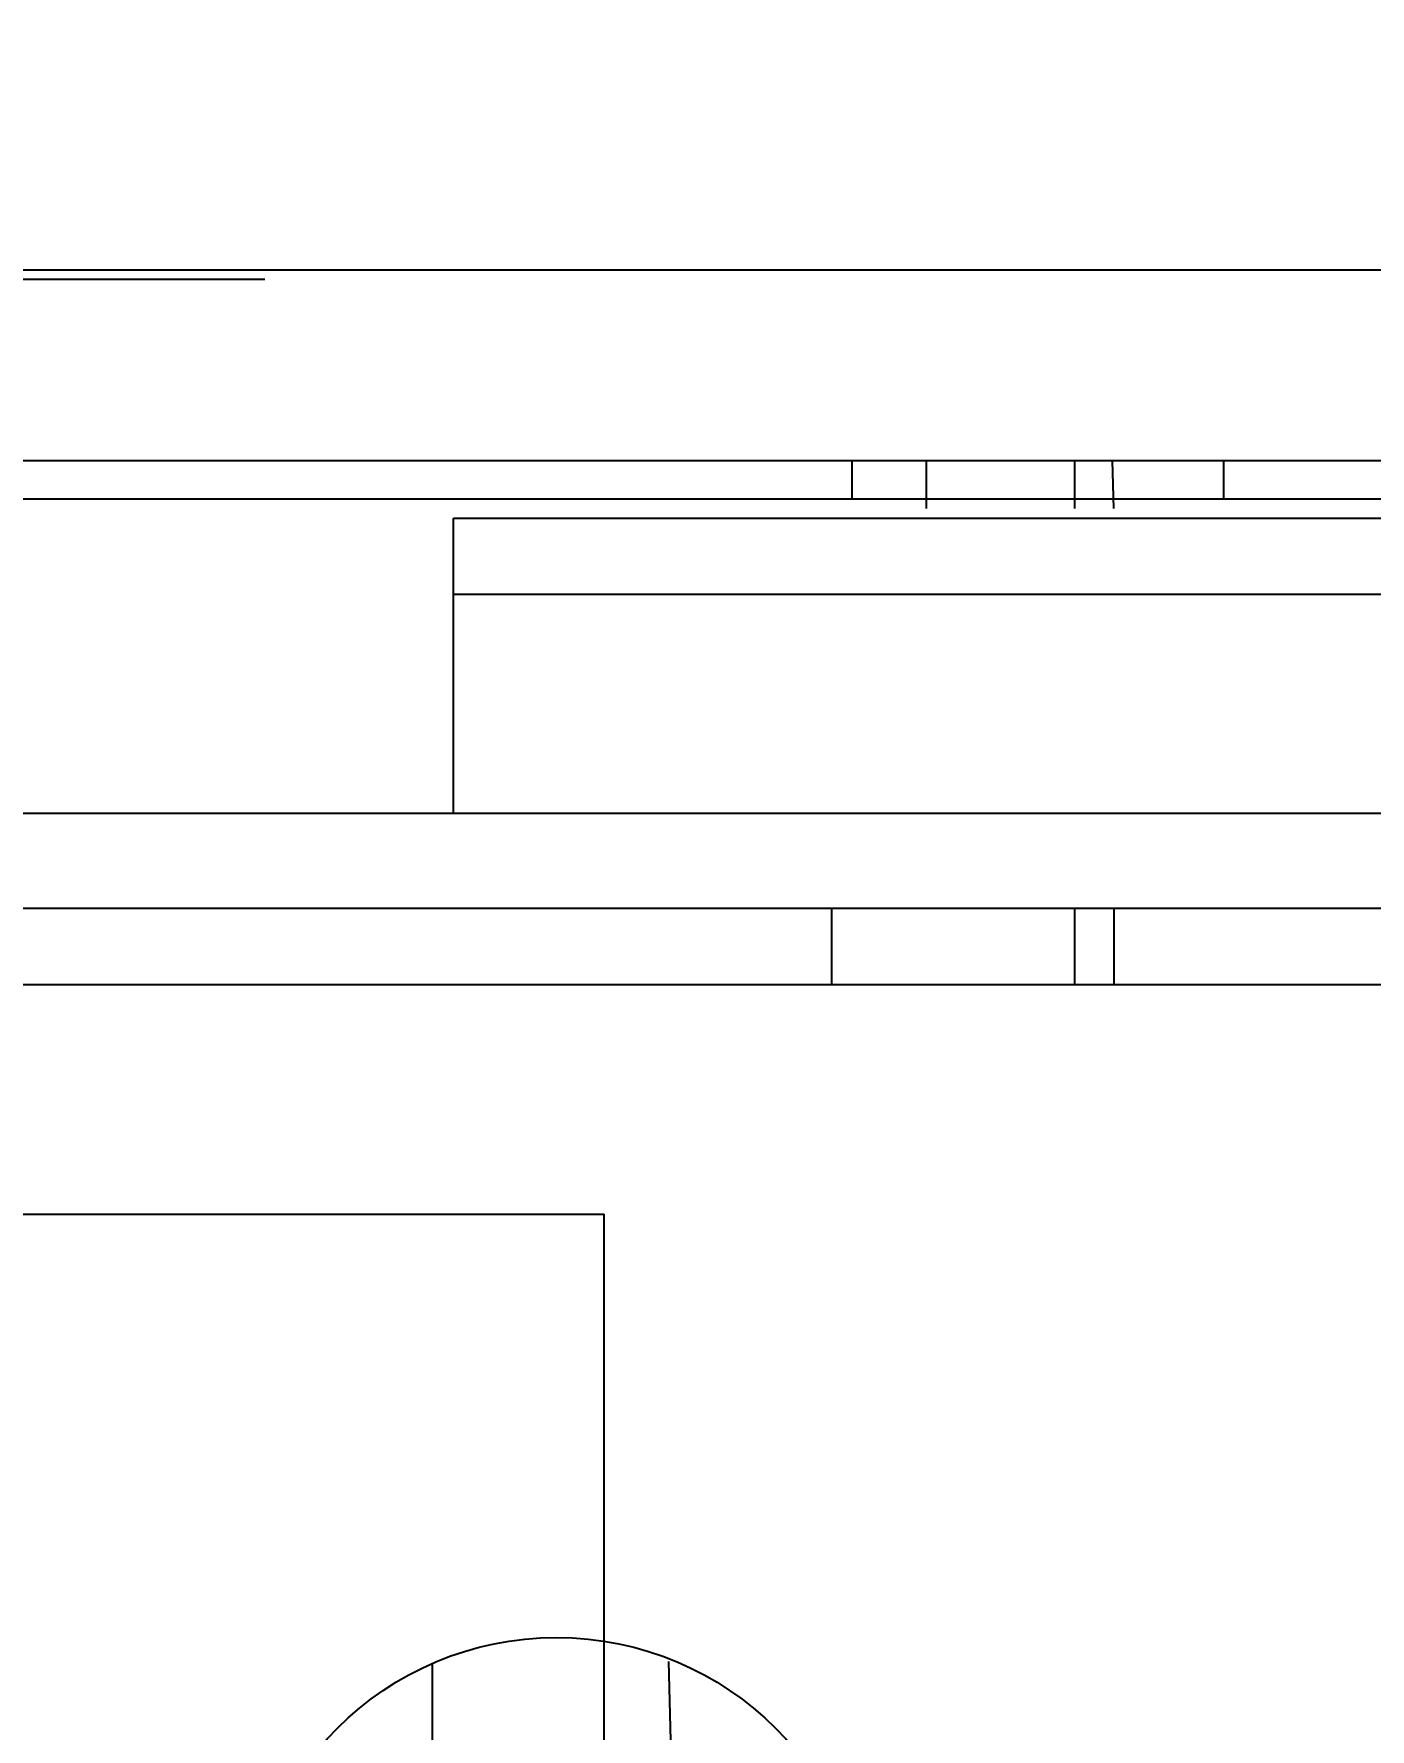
# Model space of a CAD drawing. Header units: millimetres. Extents: x -97344 to -49824, y -57049 to -40247.
# Drawn here: x -69777.65 to -69763.63, y -52793.2 to -52775.41 of the extents above; entities that cross this region are included whole.
import ezdxf

# ---------------------------------------------------------------- set-up
doc = ezdxf.new("R2010")
doc.units = ezdxf.units.MM
doc.header["$LTSCALE"] = 200
doc.header["$PDSIZE"] = -1
doc.linetypes.add('DOT_CENTER', pattern=[14, 12, -1, 0, -1])
for name, color, linetype in [('02___PRT_ALL_AXES', 7, 'Continuous'), ('1', 7, 'Continuous'), ('DIM', 3, 'Continuous'), ('LAY0002', 7, 'Continuous'), ('LAY0011', 7, 'Continuous')]:
    doc.layers.add(name, color=color, linetype=linetype)
doc.styles.add('TSSD_Dimension', font='tssdeng.shx', dxfattribs={"width": 0.7, "bigfont": 'hztxt.shx'})
doc.dimstyles.new('TSSD_20_20', dxfattribs={"dimtxt": 60, "dimasz": 20, "dimexe": 20, "dimexo": 50, "dimgap": 20, "dimtad": 1, "dimdec": 0, "dimzin": 0, "dimdsep": 46, "dimtxsty": 'TSSD_Dimension', "dimblk": 'ARCHTICK', "dimcen": 0, "dimdle": 20, "dimclrt": 7, "dimadec": 0, "dimazin": 0, "dimtfac": 1, "dimtdec": 0, "dimtix": 1, "dimtmove": 2, "dimatfit": 3, "dimfxl": 1, "dimtolj": 1, "dimtzin": 0, "dimarcsym": 0})

# ---------------------------------------------------------------- blocks, each defined once
blk = doc.blocks.new('Top1', base_point=(668.75, -75.52))
at = {"layer": '1', "color": 1, "linetype": 'DOT_CENTER'}
blk.add_line((433.189, 34.22), (404.827, 34.22), dxfattribs=at)
blk = doc.blocks.new('*U1521')
blk.add_blockref('Top1', (0, -50.114))
blk = doc.blocks.new('*U1522')
at = {"layer": 'DIM', "color": 0, "linetype": 'ByBlock', "lineweight": -2, "transparency": 16777216}
blk.add_blockref('*U1521', (0, 0), dxfattribs=at)
blk = doc.blocks.new('2250')
at = {"color": 7, "linetype": 'Continuous'}
for p, q in [((-45337.856, -64404.84), (-45577.425, -64404.84)), ((-45337.856, -64406.84), (-45577.211, -64406.84)), ((-45566.398, -64407.34), (-45566.398, -64406.84)), ((-45564.845, -64406.84), (-45564.845, -64407.34)), ((-45564.433, -64407.34), (-45564.447, -64406.84)), ((-45577.168, -64407.24), (-45337.931, -64407.24)), ((-45571.361, -64410.54), (-45571.361, -64407.443)), ((-45571.361, -64407.443), (-45487.361, -64407.443)), ((-45571.361, -64408.24), (-45487.361, -64408.24)), ((-45576.815, -64410.54), (-45438.201, -64410.54)), ((-45341.981, -64411.54), (-45576.708, -64411.54)), ((-45567.394, -64411.54), (-45567.394, -64412.34)), ((-45564.846, -64411.54), (-45564.846, -64412.34)), ((-45564.845, -64411.54), (-45564.845, -64412.34)), ((-45564.431, -64412.34), (-45564.431, -64411.54)), ((-45099.048, -64412.34), (-45576.514, -64412.34)), ((-45571.581, -64425.04), (-45571.581, -64419.461)), ((-45569.04, -64421.84), (-45569.101, -64419.443))]:
    blk.add_line(p, q, dxfattribs=at)
blk.add_circle((-45570.281, -64422.44), 3.25, dxfattribs=at)
at = {"layer": '02___PRT_ALL_AXES', "color": 7, "linetype": 'Continuous'}
for p, q in [((-45567.181, -64406.84), (-45567.181, -64407.24)), ((-45563.281, -64406.84), (-45563.281, -64407.24))]:
    blk.add_line(p, q, dxfattribs=at)
at = {"layer": 'LAY0002', "color": 7, "linetype": 'Continuous'}
for p in [(-45587.781, -64414.748), (-45569.781, -64433.84)]:
    blk.add_line(p, (-45569.781, -64414.748), dxfattribs=at)
at = {"layer": 'LAY0011', "color": 7, "linetype": 'Continuous'}
blk.add_line((-45098.35, -64406.84), (-45577.211, -64406.84), dxfattribs=at)
blk = doc.blocks.new('*U1514')
at = {"layer": 'DIM', "color": 3}
blk.add_blockref('2250', (45347.11, 64440.647), dxfattribs=at)
blk = doc.blocks.new('*U1516')
at = {"layer": 'DIM', "color": 0, "linetype": 'ByBlock', "lineweight": -2, "transparency": 16777216}
blk.add_blockref('*U1514', (0, 0), dxfattribs=at)
blk = doc.blocks.new('_ArchTick')
at = {"color": 0, "linetype": 'ByBlock', "const_width": 0.5}
blk.add_lwpolyline([(-0.70711, -0.70711), (0.70711, 0.70711)], dxfattribs=at)
blk = doc.blocks.new('*D1537')
at = {"layer": 'Defpoints', "color": 0, "transparency": 16777216}
for p in [(-70012.084, -52777.889), (-69774.572, -52777.889), (-69539.665, -53430.314)]:
    blk.add_point(p, dxfattribs=at)
at = {"layer": 'DIM', "color": 0, "lineweight": -2, "transparency": 16777216}
for p, q in [((-70012.084, -53450.314), (-70012.084, -52757.889)), ((-69824.572, -52777.889), (-70032.084, -52777.889)), ((-69589.665, -53430.314), (-70032.084, -53430.314))]:
    blk.add_line(p, q, dxfattribs=at)
at = {"layer": 'DIM', "color": 0, "lineweight": -2, "transparency": 16777216, "xscale": 20, "yscale": 20, "zscale": 20}
for p, rotation in [((-70012.084, -52777.889), 90), ((-70012.084, -53430.314), 270)]:
    blk.add_blockref('_ArchTick', p, dxfattribs=dict(at, rotation=rotation))
at = {"layer": 'DIM', "color": 7, "transparency": 16777216, "insert": (-70062.084, -53104.101), "char_height": 60, "attachment_point": 5, "rotation": 90, "style": 'TSSD_Dimension'}
blk.add_mtext('\\A1;652', dxfattribs=at)

msp = doc.modelspace()

# ---------------------------------------------------------------- block references
at = {"layer": 'DIM', "color": 3}
for name, p in [('*U1522', (-69539.665, -52837.614)), ('*U1516', (-69548.994, -52813.697))]:
    msp.add_blockref(name, p, dxfattribs=at)

# ---------------------------------------------------------------- dimensions: what is measured, and where the dimension line sits
dim = msp.add_linear_dim(base=(-70012.084, -52777.889), p1=(-69539.665, -53430.314), p2=(-69774.572, -52777.889), angle=90, dimstyle='TSSD_20_20', dxfattribs=at)
dim.commit()
dim.dimension.update_dxf_attribs({"geometry": '*D1537', "text_midpoint": (-70062.084, -53104.101)})

doc.saveas('drawing.dxf')
